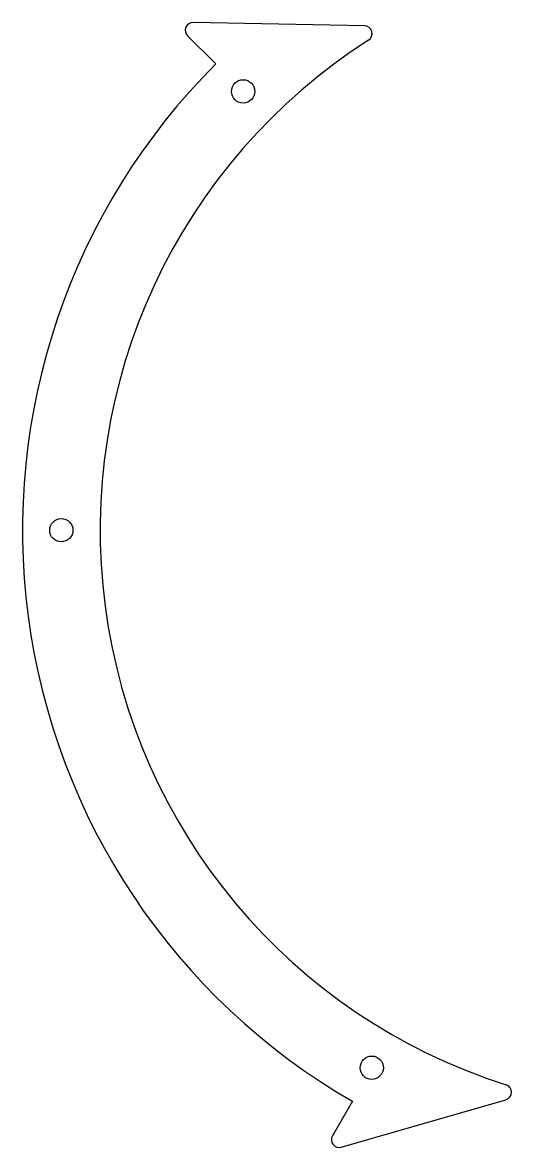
# Model space of a CAD drawing. Header units: millimetres. Extents: x -145 to -82, y 6 to 151.
import ezdxf

# ---------------------------------------------------------------- set-up
doc = ezdxf.new("R2010")
doc.units = ezdxf.units.MM
doc.layers.get('0').update_dxf_attribs({"linetype": 'CONTINUOUS'})

msp = doc.modelspace()

# ---------------------------------------------------------------- linework, layer by layer
for p, q in [((-100.94, 150.27), (-123.01, 150.7)), ((-123.74, 148.99), (-120.1, 145.35)), ((-102.5, 11.64), (-105.07, 7.19)), ((-103.93, 5.72), (-82.72, 11.85))]:
    msp.add_line(p, q)
for centre in [(-116.57, 141.82), (-140, 85.25), (-100, 15.97)]:
    msp.add_circle(centre, 1.5)
for centre, radius, start, end in [((-123.03, 149.7), 1, 88.8891, 225), ((-100.96, 149.27), 1, -57.3894, 88.8891), ((-60, 85.25), 75, 122.6106, 252.3894), ((-60, 85.25), 85, 135, 240), ((-82.99, 12.81), 1, -73.8891, 72.3894), ((-104.2, 6.69), 1, 150, 286.1109)]:
    msp.add_arc(centre, radius, start, end)

doc.saveas('drawing.dxf')
